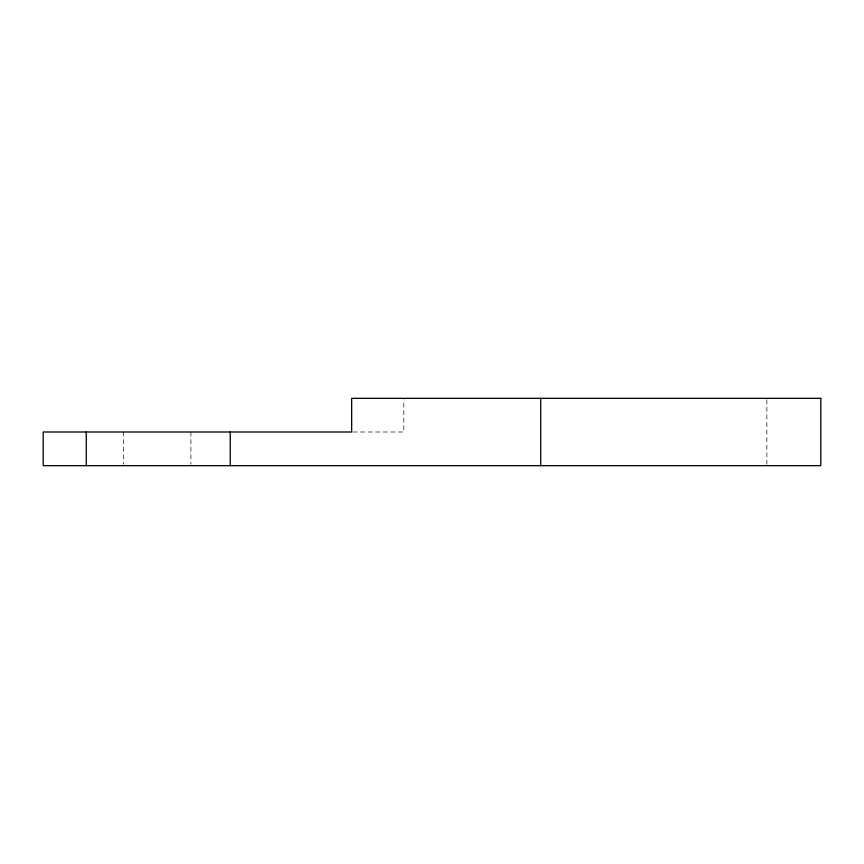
<?xml version="1.0" encoding="UTF-8"?>
<svg xmlns="http://www.w3.org/2000/svg" width="864" height="864" viewBox="0 0 864 864"><rect width="100%" height="100%" fill="white"/><g stroke="black" fill="none" stroke-linecap="round" stroke-linejoin="round"><path stroke-width="0.65" stroke-dasharray="4.32 3.24" d="M352.933 432L403.812 432L403.812 399.686M766.865 399.686L766.865 464.314M190.901 432L190.901 464.314M123.584 432L123.584 464.314"/><path stroke-width="1.3" d="M540.734 398.347L540.734 465.653M230.245 432L230.245 465.653M86.281 432L86.281 465.653M820.8 398.347L351.659 398.347L351.659 432L43.2 432L43.2 465.653L820.8 465.653L820.8 398.347"/></g></svg>
